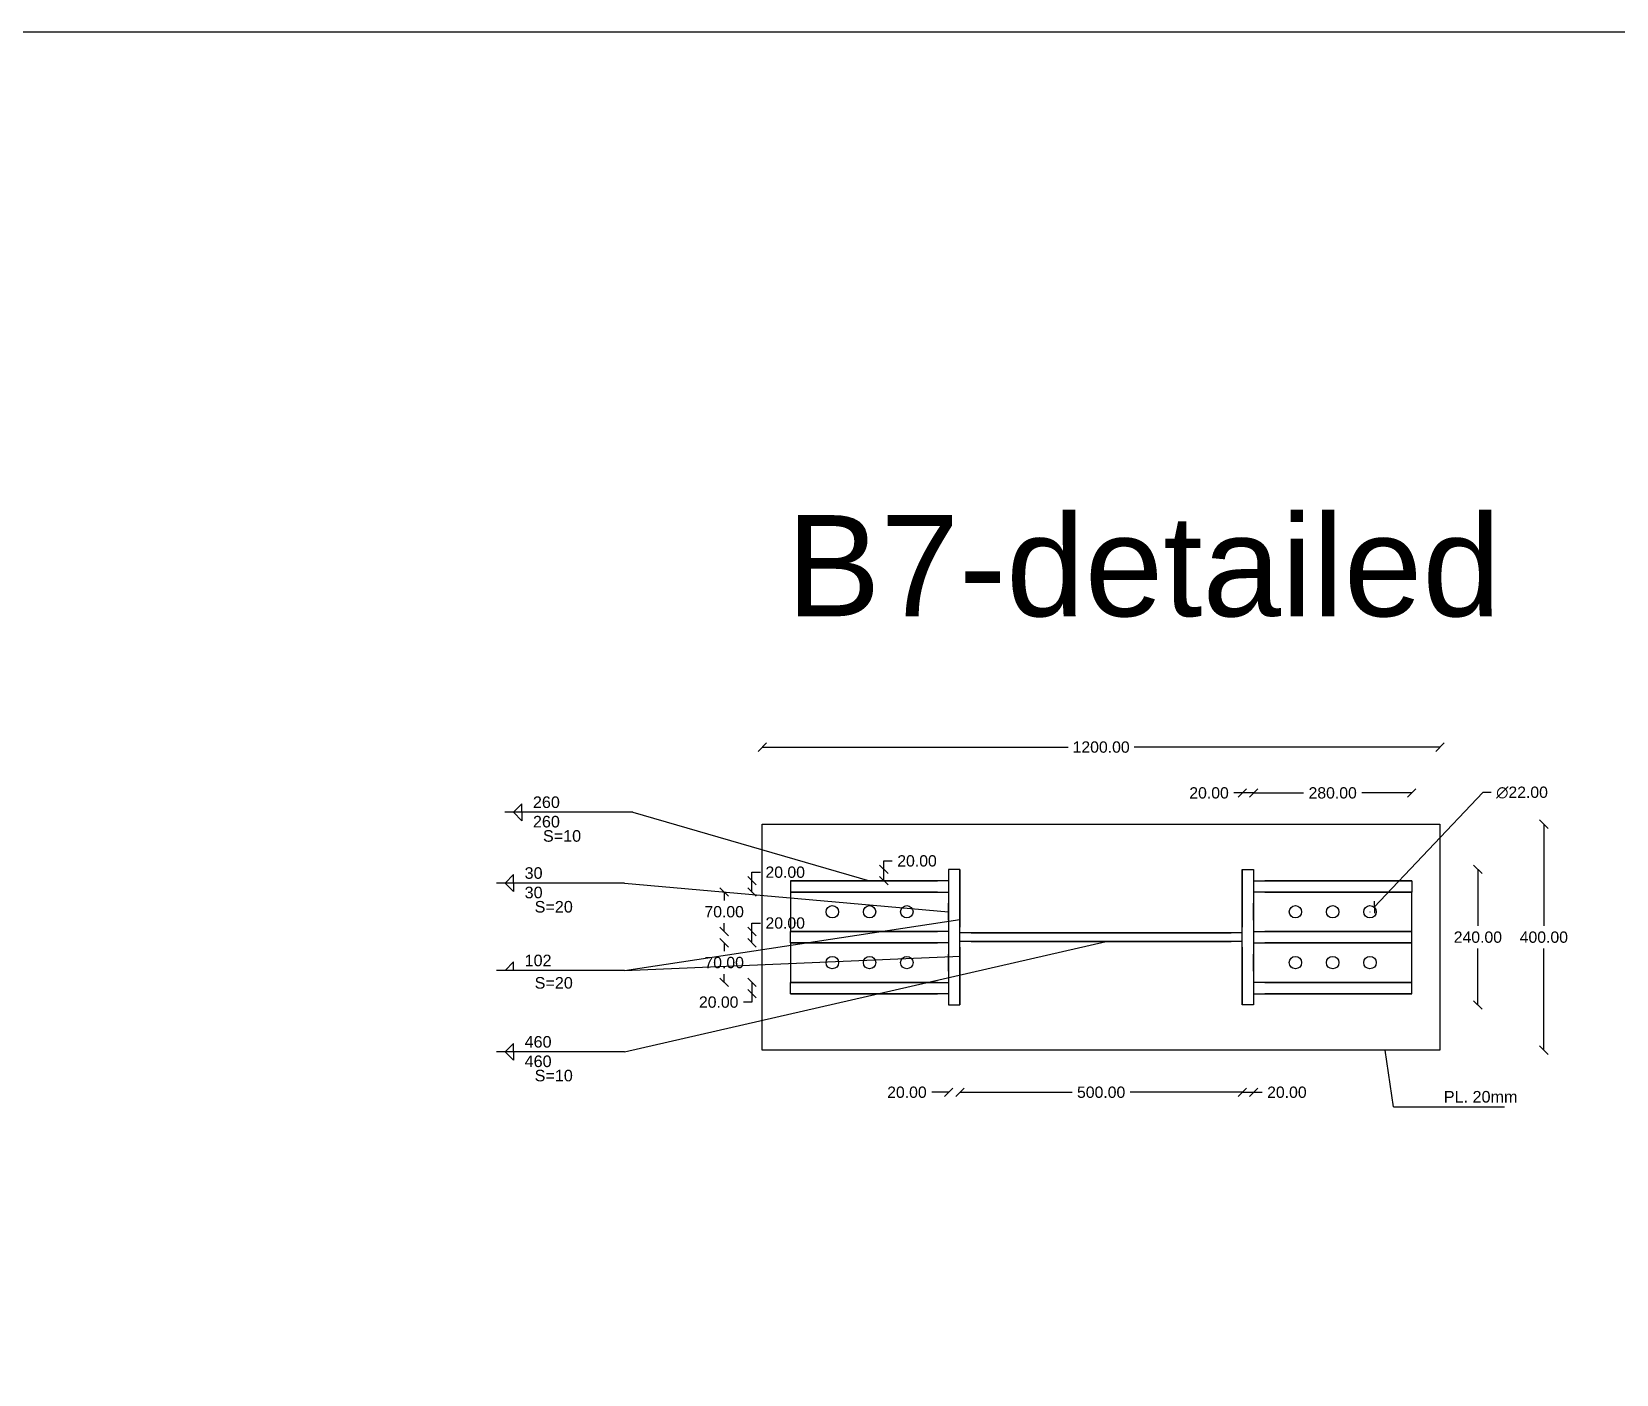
# Model space of a CAD drawing. Header units: inches. Extents: x -15 to 1885144, y -42615 to 866270.
# Drawn here: x 946380 to 949186, y 44841 to 47218 of the extents above; entities that cross this region are included whole.
import ezdxf

# ---------------------------------------------------------------- set-up
doc = ezdxf.new("R2010")
doc.units = ezdxf.units.IN
doc.header["$LTSCALE"] = 100
doc.header["$MEASUREMENT"] = 0
for name, color, linetype in [('bolt', 1, 'Continuous'), ('sections', 3, 'Continuous'), ('sections Dimensions', 6, 'Continuous'), ('text', 3, 'Continuous')]:
    doc.layers.add(name, color=color, linetype=linetype)
doc.layers.add('weld', color=2, linetype='Continuous', lineweight=35)
doc.styles.get("Standard").update_dxf_attribs({"font": 'arial.ttf'})
doc.dimstyles.new('connections', dxfattribs={"dimtxt": 20, "dimasz": 15, "dimexe": 0.0625, "dimexo": 0.0625, "dimgap": 10, "dimtad": 0, "dimtih": 1, "dimtoh": 1, "dimzin": 0, "dimdsep": 46, "dimtxsty": 'Standard', "dimblk": 'OBLIQUE', "dimcen": 0.09, "dimse1": 1, "dimse2": 1, "dimclrd": 256, "dimclre": 256, "dimclrt": 256, "dimadec": 0, "dimazin": 0, "dimtfac": 1, "dimtofl": 0, "dimtmove": 0, "dimatfit": 3, "dimfxl": 1, "dimtfillclr": 256, "dimtolj": 1, "dimtzin": 0, "dimlwe": -1, "dimarcsym": 0})

# ---------------------------------------------------------------- blocks, each defined once
blk = doc.blocks.new('_Oblique')
at = {"color": 0, "linetype": 'ByBlock', "lineweight": -2}
blk.add_line((-0.5, -0.5), (0.5, 0.5), dxfattribs=at)
blk = doc.blocks.new('*D652')
at = {"layer": 'Defpoints', "color": 0, "transparency": 16777216}
for p in [(948873.9, 45951.1), (947673.9, 45814.6), (948873.9, 45814.6)]:
    blk.add_point(p, dxfattribs=at)
at = {"layer": 'sections Dimensions', "lineweight": -2, "transparency": 16777216}
for p, q in [((947673.9, 45951.1), (948215.6, 45951.1)), ((948873.9, 45951.1), (948332.2, 45951.1))]:
    blk.add_line(p, q, dxfattribs=at)
at = {"layer": 'sections Dimensions', "lineweight": -2, "transparency": 16777216, "xscale": 15, "yscale": 15, "zscale": 15, "rotation": 180}
blk.add_blockref('_Oblique', (947673.9, 45951.1), dxfattribs=at)
at = {"layer": 'sections Dimensions', "lineweight": -2, "transparency": 16777216, "xscale": 15, "yscale": 15, "zscale": 15}
blk.add_blockref('_Oblique', (948873.9, 45951.1), dxfattribs=at)
at = {"layer": 'sections Dimensions', "transparency": 16777216, "insert": (948273.9, 45951.1), "char_height": 20, "attachment_point": 5}
blk.add_mtext('\\A1;1200.00', dxfattribs=at)
blk = doc.blocks.new('*D653')
at = {"layer": 'Defpoints', "color": 0, "transparency": 16777216}
for p in [(948873.9, 45814.6), (948873.9, 45414.6), (949057.8, 45414.6)]:
    blk.add_point(p, dxfattribs=at)
at = {"layer": 'sections Dimensions', "lineweight": -2, "transparency": 16777216}
for p, q in [((949057.8, 45814.6), (949057.8, 45634.8)), ((949057.8, 45414.6), (949057.8, 45594.4))]:
    blk.add_line(p, q, dxfattribs=at)
at = {"layer": 'sections Dimensions', "lineweight": -2, "transparency": 16777216, "xscale": 15, "yscale": 15, "zscale": 15}
for p, rotation in [((949057.8, 45814.6), 90), ((949057.8, 45414.6), 270)]:
    blk.add_blockref('_Oblique', p, dxfattribs=dict(at, rotation=rotation))
at = {"layer": 'sections Dimensions', "transparency": 16777216, "insert": (949057.8, 45614.6), "char_height": 20, "attachment_point": 5}
blk.add_mtext('\\A1;400.00', dxfattribs=at)
blk = doc.blocks.new('*D654')
at = {"layer": 'Defpoints', "color": 0, "transparency": 16777216}
for p in [(948823.9, 45870), (948543.9, 45714.6), (948823.9, 45714.6)]:
    blk.add_point(p, dxfattribs=at)
at = {"layer": 'sections Dimensions', "lineweight": -2, "transparency": 16777216}
for p, q in [((948543.9, 45870), (948632.3, 45870)), ((948823.9, 45870), (948735.6, 45870))]:
    blk.add_line(p, q, dxfattribs=at)
at = {"layer": 'sections Dimensions', "lineweight": -2, "transparency": 16777216, "xscale": 15, "yscale": 15, "zscale": 15, "rotation": 180}
blk.add_blockref('_Oblique', (948543.9, 45870), dxfattribs=at)
at = {"layer": 'sections Dimensions', "lineweight": -2, "transparency": 16777216, "xscale": 15, "yscale": 15, "zscale": 15}
blk.add_blockref('_Oblique', (948823.9, 45870), dxfattribs=at)
at = {"layer": 'sections Dimensions', "transparency": 16777216, "insert": (948683.9, 45870), "char_height": 20, "attachment_point": 5}
blk.add_mtext('\\A1;280.00', dxfattribs=at)
blk = doc.blocks.new('*D655')
at = {"layer": 'Defpoints', "color": 0, "transparency": 16777216}
for p in [(948523.9, 45870), (948523.9, 45734.6), (948543.9, 45734.6)]:
    blk.add_point(p, dxfattribs=at)
at = {"layer": 'sections Dimensions', "lineweight": -2, "transparency": 16777216}
for p, q in [((948523.9, 45870), (948508.9, 45870)), ((948543.9, 45870), (948523.9, 45870))]:
    blk.add_line(p, q, dxfattribs=at)
at = {"layer": 'sections Dimensions', "lineweight": -2, "transparency": 16777216, "xscale": 15, "yscale": 15, "zscale": 15, "rotation": 180}
blk.add_blockref('_Oblique', (948523.9, 45870), dxfattribs=at)
at = {"layer": 'sections Dimensions', "lineweight": -2, "transparency": 16777216, "xscale": 15, "yscale": 15, "zscale": 15}
blk.add_blockref('_Oblique', (948543.9, 45870), dxfattribs=at)
at = {"layer": 'sections Dimensions', "transparency": 16777216, "insert": (948465, 45870), "char_height": 20, "attachment_point": 5}
blk.add_mtext('\\A1;20.00', dxfattribs=at)
blk = doc.blocks.new('*D656')
at = {"layer": 'Defpoints', "color": 0, "transparency": 16777216}
for p in [(948757.5, 45667.6), (948742.3, 45651.6)]:
    blk.add_point(p, dxfattribs=at)
at = {"layer": 'sections Dimensions', "lineweight": -2, "transparency": 16777216}
for p, q in [((948949.6, 45870.6), (948757.5, 45667.6)), ((948964.6, 45870.6), (948949.6, 45870.6))]:
    blk.add_line(p, q, dxfattribs=at)
at = {"layer": 'sections Dimensions', "transparency": 16777216}
for p, q in [((948749.8, 45659.6), (948750, 45659.6)), ((948749.9, 45659.5), (948749.9, 45659.7))]:
    blk.add_line(p, q, dxfattribs=at)
at = {"layer": 'sections Dimensions', "lineweight": -2, "transparency": 16777216, "xscale": 15, "yscale": 15, "zscale": 15, "rotation": 226.5739302698463}
blk.add_blockref('_Oblique', (948757.5, 45667.6), dxfattribs=at)
at = {"layer": 'sections Dimensions', "transparency": 16777216, "insert": (949019.2, 45870.6), "char_height": 20, "attachment_point": 5}
blk.add_mtext('\\A1;∅22.00', dxfattribs=at)
blk = doc.blocks.new('*D657')
at = {"layer": 'Defpoints', "color": 0, "transparency": 16777216}
for p in [(948023.9, 45607.1), (948523.9, 45607.1), (948023.9, 45340)]:
    blk.add_point(p, dxfattribs=at)
at = {"layer": 'sections Dimensions', "lineweight": -2, "transparency": 16777216}
for p, q in [((948023.9, 45340), (948222.4, 45340)), ((948523.9, 45340), (948325.4, 45340))]:
    blk.add_line(p, q, dxfattribs=at)
at = {"layer": 'sections Dimensions', "lineweight": -2, "transparency": 16777216, "xscale": 15, "yscale": 15, "zscale": 15, "rotation": 180}
blk.add_blockref('_Oblique', (948023.9, 45340), dxfattribs=at)
at = {"layer": 'sections Dimensions', "lineweight": -2, "transparency": 16777216, "xscale": 15, "yscale": 15, "zscale": 15}
blk.add_blockref('_Oblique', (948523.9, 45340), dxfattribs=at)
at = {"layer": 'sections Dimensions', "transparency": 16777216, "insert": (948273.9, 45340), "char_height": 20, "attachment_point": 5}
blk.add_mtext('\\A1;500.00', dxfattribs=at)
blk = doc.blocks.new('*D658')
at = {"layer": 'Defpoints', "color": 0, "transparency": 16777216}
for p in [(948003.9, 45494.6), (948023.9, 45494.6), (948003.9, 45340)]:
    blk.add_point(p, dxfattribs=at)
at = {"layer": 'sections Dimensions', "lineweight": -2, "transparency": 16777216}
for p, q in [((948003.9, 45340), (947973.9, 45340)), ((948023.9, 45340), (948038.9, 45340))]:
    blk.add_line(p, q, dxfattribs=at)
at = {"layer": 'sections Dimensions', "lineweight": -2, "transparency": 16777216, "xscale": 15, "yscale": 15, "zscale": 15}
blk.add_blockref('_Oblique', (948003.9, 45340), dxfattribs=at)
at = {"layer": 'sections Dimensions', "lineweight": -2, "transparency": 16777216, "xscale": 15, "yscale": 15, "zscale": 15, "rotation": 180}
blk.add_blockref('_Oblique', (948023.9, 45340), dxfattribs=at)
at = {"layer": 'sections Dimensions', "transparency": 16777216, "insert": (947930, 45340), "char_height": 20, "attachment_point": 5}
blk.add_mtext('\\A1;20.00', dxfattribs=at)
blk = doc.blocks.new('*D659')
at = {"layer": 'Defpoints', "color": 0, "transparency": 16777216}
for p in [(948523.9, 45494.6), (948543.9, 45494.6), (948543.9, 45340)]:
    blk.add_point(p, dxfattribs=at)
at = {"layer": 'sections Dimensions', "lineweight": -2, "transparency": 16777216}
for p, q in [((948523.9, 45340), (948543.9, 45340)), ((948543.9, 45340), (948558.9, 45340))]:
    blk.add_line(p, q, dxfattribs=at)
at = {"layer": 'sections Dimensions', "lineweight": -2, "transparency": 16777216, "xscale": 15, "yscale": 15, "zscale": 15, "rotation": 180}
blk.add_blockref('_Oblique', (948523.9, 45340), dxfattribs=at)
at = {"layer": 'sections Dimensions', "lineweight": -2, "transparency": 16777216, "xscale": 15, "yscale": 15, "zscale": 15}
blk.add_blockref('_Oblique', (948543.9, 45340), dxfattribs=at)
at = {"layer": 'sections Dimensions', "transparency": 16777216, "insert": (948602.8, 45340), "char_height": 20, "attachment_point": 5}
blk.add_mtext('\\A1;20.00', dxfattribs=at)
blk = doc.blocks.new('*D660')
at = {"layer": 'Defpoints', "color": 0, "transparency": 16777216}
for p in [(947723.9, 45694.6), (947606.4, 45624.6), (947723.9, 45624.6)]:
    blk.add_point(p, dxfattribs=at)
at = {"layer": 'sections Dimensions', "lineweight": -2, "transparency": 16777216}
for p, q in [((947606.4, 45694.6), (947606.4, 45679.8)), ((947606.4, 45624.6), (947606.4, 45639.4))]:
    blk.add_line(p, q, dxfattribs=at)
at = {"layer": 'sections Dimensions', "lineweight": -2, "transparency": 16777216, "xscale": 15, "yscale": 15, "zscale": 15}
for p, rotation in [((947606.4, 45694.6), 90), ((947606.4, 45624.6), 270)]:
    blk.add_blockref('_Oblique', p, dxfattribs=dict(at, rotation=rotation))
at = {"layer": 'sections Dimensions', "transparency": 16777216, "insert": (947606.4, 45659.6), "char_height": 20, "attachment_point": 5}
blk.add_mtext('\\A1;70.00', dxfattribs=at)
blk = doc.blocks.new('*D661')
at = {"layer": 'Defpoints', "color": 0, "transparency": 16777216}
for p in [(947723.9, 45604.6), (947606.4, 45534.6), (947723.9, 45534.6)]:
    blk.add_point(p, dxfattribs=at)
at = {"layer": 'sections Dimensions', "lineweight": -2, "transparency": 16777216}
for p, q in [((947606.4, 45604.6), (947606.4, 45589.8)), ((947606.4, 45534.6), (947606.4, 45549.4))]:
    blk.add_line(p, q, dxfattribs=at)
at = {"layer": 'sections Dimensions', "lineweight": -2, "transparency": 16777216, "xscale": 15, "yscale": 15, "zscale": 15}
for p, rotation in [((947606.4, 45604.6), 90), ((947606.4, 45534.6), 270)]:
    blk.add_blockref('_Oblique', p, dxfattribs=dict(at, rotation=rotation))
at = {"layer": 'sections Dimensions', "transparency": 16777216, "insert": (947606.4, 45569.6), "char_height": 20, "attachment_point": 5}
blk.add_mtext('\\A1;70.00', dxfattribs=at)
blk = doc.blocks.new('*D662')
at = {"layer": 'Defpoints', "color": 0, "transparency": 16777216}
for p in [(947655.6, 45624.6), (947723.9, 45624.6), (947723.9, 45604.6)]:
    blk.add_point(p, dxfattribs=at)
at = {"layer": 'sections Dimensions', "lineweight": -2, "transparency": 16777216}
for p, q in [((947655.6, 45624.6), (947655.6, 45639.6)), ((947655.6, 45639.6), (947670.6, 45639.6)), ((947655.6, 45604.6), (947655.6, 45624.6))]:
    blk.add_line(p, q, dxfattribs=at)
at = {"layer": 'sections Dimensions', "lineweight": -2, "transparency": 16777216, "xscale": 15, "yscale": 15, "zscale": 15}
for p, rotation in [((947655.6, 45624.6), 90), ((947655.6, 45604.6), 270)]:
    blk.add_blockref('_Oblique', p, dxfattribs=dict(at, rotation=rotation))
at = {"layer": 'sections Dimensions', "transparency": 16777216, "insert": (947714.5, 45639.6), "char_height": 20, "attachment_point": 5}
blk.add_mtext('\\A1;20.00', dxfattribs=at)
blk = doc.blocks.new('*D663')
at = {"layer": 'Defpoints', "color": 0, "transparency": 16777216}
for p in [(947655.6, 45714.6), (947723.9, 45714.6), (947723.9, 45694.6)]:
    blk.add_point(p, dxfattribs=at)
at = {"layer": 'sections Dimensions', "lineweight": -2, "transparency": 16777216}
for p, q in [((947655.6, 45714.6), (947655.6, 45729.6)), ((947655.6, 45729.6), (947670.6, 45729.6)), ((947655.6, 45694.6), (947655.6, 45714.6))]:
    blk.add_line(p, q, dxfattribs=at)
at = {"layer": 'sections Dimensions', "lineweight": -2, "transparency": 16777216, "xscale": 15, "yscale": 15, "zscale": 15}
for p, rotation in [((947655.6, 45714.6), 90), ((947655.6, 45694.6), 270)]:
    blk.add_blockref('_Oblique', p, dxfattribs=dict(at, rotation=rotation))
at = {"layer": 'sections Dimensions', "transparency": 16777216, "insert": (947714.5, 45729.6), "char_height": 20, "attachment_point": 5}
blk.add_mtext('\\A1;20.00', dxfattribs=at)
blk = doc.blocks.new('*D664')
at = {"layer": 'Defpoints', "color": 0, "transparency": 16777216}
for p in [(947655.6, 45514.6), (947723.9, 45534.6), (947723.9, 45514.6)]:
    blk.add_point(p, dxfattribs=at)
at = {"layer": 'sections Dimensions', "lineweight": -2, "transparency": 16777216}
for p, q in [((947655.6, 45534.6), (947655.6, 45514.6)), ((947655.6, 45514.6), (947655.6, 45499.6)), ((947655.6, 45499.6), (947640.6, 45499.6))]:
    blk.add_line(p, q, dxfattribs=at)
at = {"layer": 'sections Dimensions', "lineweight": -2, "transparency": 16777216, "xscale": 15, "yscale": 15, "zscale": 15}
for p, rotation in [((947655.6, 45534.6), 90), ((947655.6, 45514.6), 270)]:
    blk.add_blockref('_Oblique', p, dxfattribs=dict(at, rotation=rotation))
at = {"layer": 'sections Dimensions', "transparency": 16777216, "insert": (947596.7, 45499.6), "char_height": 20, "attachment_point": 5}
blk.add_mtext('\\A1;20.00', dxfattribs=at)
blk = doc.blocks.new('*D665')
at = {"layer": 'Defpoints', "color": 0, "transparency": 16777216}
for p in [(947889, 45734.6), (948003.9, 45734.6), (948003.9, 45714.6)]:
    blk.add_point(p, dxfattribs=at)
at = {"layer": 'sections Dimensions', "lineweight": -2, "transparency": 16777216}
for p, q in [((947889, 45734.6), (947889, 45749.6)), ((947889, 45749.6), (947904, 45749.6)), ((947889, 45714.6), (947889, 45734.6))]:
    blk.add_line(p, q, dxfattribs=at)
at = {"layer": 'sections Dimensions', "lineweight": -2, "transparency": 16777216, "xscale": 15, "yscale": 15, "zscale": 15}
for p, rotation in [((947889, 45734.6), 90), ((947889, 45714.6), 270)]:
    blk.add_blockref('_Oblique', p, dxfattribs=dict(at, rotation=rotation))
at = {"layer": 'sections Dimensions', "transparency": 16777216, "insert": (947947.9, 45749.6), "char_height": 20, "attachment_point": 5}
blk.add_mtext('\\A1;20.00', dxfattribs=at)
blk = doc.blocks.new('*D666')
at = {"layer": 'Defpoints', "color": 0, "transparency": 16777216}
for p in [(948523.9, 45734.6), (948941, 45734.6), (948523.9, 45494.6)]:
    blk.add_point(p, dxfattribs=at)
at = {"layer": 'sections Dimensions', "lineweight": -2, "transparency": 16777216}
for p, q in [((948941, 45734.6), (948941, 45634.8)), ((948941, 45494.6), (948941, 45594.4))]:
    blk.add_line(p, q, dxfattribs=at)
at = {"layer": 'sections Dimensions', "lineweight": -2, "transparency": 16777216, "xscale": 15, "yscale": 15, "zscale": 15}
for p, rotation in [((948941, 45734.6), 90), ((948941, 45494.6), 270)]:
    blk.add_blockref('_Oblique', p, dxfattribs=dict(at, rotation=rotation))
at = {"layer": 'sections Dimensions', "transparency": 16777216, "insert": (948941, 45614.6), "char_height": 20, "attachment_point": 5}
blk.add_mtext('\\A1;240.00', dxfattribs=at)

msp = doc.modelspace()

# ---------------------------------------------------------------- linework, layer by layer
at = {"layer": 'bolt'}
for centre in [(947797.906, 45659.62), (947863.906, 45659.62), (947929.906, 45659.62), (948617.906, 45659.62), (948683.906, 45659.62), (948749.906, 45659.62), (947797.906, 45569.62), (947863.906, 45569.62), (947929.906, 45569.62), (948617.906, 45569.62), (948683.906, 45569.62), (948749.906, 45569.62)]:
    msp.add_circle(centre, 11, dxfattribs=at)
at = {"layer": 'sections'}
for p, q in [((947673.906, 45814.62), (948873.906, 45814.62)), ((947673.906, 45414.62), (947673.906, 45814.62)), ((948873.906, 45814.62), (948873.906, 45414.62)), ((948003.906, 45714.62), (947723.906, 45714.62)), ((947723.906, 45714.62), (947723.906, 45694.62)), ((948023.906, 45734.62), (948003.906, 45734.62)), ((948003.906, 45734.62), (948003.906, 45494.62)), ((948023.906, 45494.62), (948023.906, 45734.62)), ((948523.906, 45494.62), (948523.906, 45734.62)), ((948523.906, 45734.62), (948543.906, 45734.62)), ((948543.906, 45734.62), (948543.906, 45494.62)), ((948543.906, 45714.62), (948823.906, 45714.62)), ((948823.906, 45714.62), (948823.906, 45694.62)), ((947723.906, 45694.62), (948003.906, 45694.62)), ((947723.906, 45694.62), (947723.906, 45624.62)), ((948823.906, 45694.62), (948543.906, 45694.62)), ((948823.906, 45624.62), (948823.906, 45694.62)), ((948003.906, 45624.62), (947723.906, 45624.62)), ((947723.906, 45604.62), (947723.906, 45624.62)), ((948543.906, 45624.62), (948823.906, 45624.62)), ((948823.906, 45604.62), (948823.906, 45624.62)), ((948003.906, 45604.62), (947723.906, 45604.62)), ((947723.906, 45604.62), (947723.906, 45534.62)), ((948523.906, 45622.12), (948023.906, 45622.12)), ((948523.906, 45607.12), (948023.906, 45607.12)), ((948543.906, 45604.62), (948823.906, 45604.62)), ((948823.906, 45534.62), (948823.906, 45604.62)), ((947723.906, 45514.62), (947723.906, 45534.62)), ((947723.906, 45534.62), (948003.906, 45534.62)), ((948003.906, 45514.62), (947723.906, 45514.62)), ((948823.906, 45534.62), (948543.906, 45534.62)), ((948543.906, 45514.62), (948823.906, 45514.62)), ((948823.906, 45514.62), (948823.906, 45534.62)), ((948003.906, 45494.62), (948023.906, 45494.62)), ((948543.906, 45494.62), (948523.906, 45494.62)), ((948873.906, 45414.62), (947673.906, 45414.62))]:
    msp.add_line(p, q, dxfattribs=at)
msp.add_lwpolyline([(930129.126, 47217.725), (955759.855, 47217.725), (955759.855, 38877.268), (930129.126, 38877.268)], close=True, dxfattribs=at)
at = {"layer": 'sections Dimensions'}
for p, q in [((947248.11, 45850.895), (947233.11, 45835.895)), ((947248.11, 45835.895), (947248.11, 45850.895)), ((947233.11, 45835.895), (947218.11, 45835.895)), ((947248.11, 45835.895), (947233.11, 45835.895)), ((947248.11, 45820.895), (947233.11, 45835.895)), ((947444.498, 45835.895), (947248.11, 45835.895)), ((947248.11, 45835.895), (947248.11, 45820.895)), ((947218.424, 45710.489), (947203.424, 45710.489)), ((947233.424, 45725.489), (947218.424, 45710.489)), ((947233.424, 45710.489), (947218.424, 45710.489)), ((947233.424, 45695.489), (947218.424, 45710.489)), ((947233.424, 45710.489), (947233.424, 45725.489)), ((947429.813, 45710.489), (947233.424, 45710.489)), ((947233.424, 45710.489), (947233.424, 45695.489)), ((947233.424, 45570.734), (947218.424, 45555.734)), ((947233.424, 45555.734), (947233.424, 45570.734)), ((947218.424, 45555.734), (947203.424, 45555.734)), ((947233.424, 45555.734), (947218.424, 45555.734)), ((947429.813, 45555.734), (947233.424, 45555.734)), ((947218.424, 45411.651), (947203.424, 45411.651)), ((947233.424, 45426.651), (947218.424, 45411.651)), ((947233.424, 45411.651), (947218.424, 45411.651)), ((947233.424, 45396.651), (947218.424, 45411.651)), ((947233.424, 45411.651), (947233.424, 45426.651)), ((947429.813, 45411.651), (947233.424, 45411.651)), ((947233.424, 45411.651), (947233.424, 45396.651)), ((948791.66, 45314.396), (948776.845, 45414.62)), ((948791.66, 45314.396), (948988.048, 45314.396))]:
    msp.add_line(p, q, dxfattribs=at)
at = {"layer": 'sections Dimensions', "ltscale": 10}
for p, q in [((947444.498, 45835.895), (947863.906, 45714.62)), ((947429.813, 45710.489), (948003.906, 45659.62)), ((947429.813, 45555.734), (948023.906, 45645.692)), ((947429.813, 45411.651), (948282.573, 45607.12)), ((947429.813, 45555.734), (948025.017, 45581.172))]:
    msp.add_line(p, q, dxfattribs=at)
at = {"layer": 'weld', "ltscale": 10}
for p, q in [((947723.906, 45714.62), (947983.906, 45714.62)), ((948023.906, 45632.12), (948023.906, 45734.62)), ((948523.906, 45632.12), (948523.906, 45734.62)), ((948823.906, 45714.62), (948563.906, 45714.62)), ((947723.906, 45694.62), (947983.906, 45694.62)), ((948823.906, 45694.62), (948563.906, 45694.62)), ((948003.906, 45644.62), (948003.906, 45674.62)), ((948543.906, 45644.62), (948543.906, 45674.62)), ((947723.906, 45624.62), (947983.906, 45624.62)), ((948823.906, 45624.62), (948563.906, 45624.62)), ((947723.906, 45604.62), (947983.906, 45604.62)), ((948023.906, 45494.62), (948023.906, 45597.12)), ((948043.906, 45622.12), (948503.906, 45622.12)), ((948043.906, 45607.12), (948503.906, 45607.12)), ((948523.906, 45494.62), (948523.906, 45597.12)), ((948823.906, 45604.62), (948563.906, 45604.62)), ((948003.906, 45554.62), (948003.906, 45584.62)), ((948543.906, 45554.62), (948543.906, 45584.62)), ((947723.906, 45534.62), (947983.906, 45534.62)), ((947723.906, 45514.62), (947983.906, 45514.62)), ((948823.906, 45534.62), (948563.906, 45534.62)), ((948823.906, 45514.62), (948563.906, 45514.62))]:
    msp.add_line(p, q, dxfattribs=at)

# ---------------------------------------------------------------- texts
at = {"layer": 'sections Dimensions'}
for s, p in [('260', (947267.724, 45843.363)), ('260', (947267.78, 45808.92)), ('S=10', (947285.493, 45783.647)), ('30', (947253.039, 45717.958)), ('30', (947253.095, 45683.515)), ('S=20', (947270.808, 45658.241)), ('102', (947253.039, 45563.202)), ('S=20', (947270.808, 45523.541)), ('460', (947253.039, 45419.119)), ('460', (947253.095, 45384.676)), ('S=10', (947270.808, 45359.403)), ('PL. 20mm', (948880.712, 45321.865))]:
    msp.add_text(s, height=20.4789, dxfattribs=at).set_placement(p)
at = {"layer": 'text'}
msp.add_text('B7-detailed', height=179.05838, dxfattribs=at).set_placement((947716.514, 46182.802))

# ---------------------------------------------------------------- dimensions: what is measured, and where the dimension line sits
at = {"layer": 'sections Dimensions'}
for base, p1, p2, picture, middle in [((948873.906, 45951.101), (947673.906, 45814.62), (948873.906, 45814.62), '*D652', (948273.906, 45951.101)), ((948523.906, 45869.977), (948543.906, 45734.62), (948523.906, 45734.62), '*D655', (948465.025, 45869.977)), ((948823.906, 45869.977), (948543.906, 45714.62), (948823.906, 45714.62), '*D654', (948683.906, 45869.977)), ((948023.906, 45339.95), (948523.906, 45607.12), (948023.906, 45607.12), '*D657', (948273.906, 45339.95)), ((948003.906, 45339.95), (948023.906, 45494.62), (948003.906, 45494.62), '*D658', (947930.025, 45339.95)), ((948543.906, 45339.95), (948523.906, 45494.62), (948543.906, 45494.62), '*D659', (948602.787, 45339.95))]:
    dim = msp.add_linear_dim(base=base, p1=p1, p2=p2, dimstyle='connections', dxfattribs=at)
    dim.commit()
    dim.dimension.update_dxf_attribs({"geometry": picture, "text_midpoint": middle})
dim = msp.add_diameter_dim_2p(p1=(948742.344, 45651.631), p2=(948757.467, 45667.609), dimstyle='connections', dxfattribs=at)
dim.commit()
dim.dimension.update_dxf_attribs({"geometry": '*D656', "text_midpoint": (949019.199, 45870.607), "dimtype": 163})
for base, p1, p2, picture, middle in [((949057.803, 45414.62), (948873.906, 45814.62), (948873.906, 45414.62), '*D653', (949057.803, 45614.62)), ((947655.611, 45714.62), (947723.906, 45694.62), (947723.906, 45714.62), '*D663', (947714.492, 45729.62)), ((947889.008, 45734.62), (948003.906, 45714.62), (948003.906, 45734.62), '*D665', (947947.889, 45749.62)), ((948941.026, 45734.62), (948523.906, 45494.62), (948523.906, 45734.62), '*D666', (948941.026, 45614.62)), ((947606.441, 45624.62), (947723.906, 45694.62), (947723.906, 45624.62), '*D660', (947606.441, 45659.62)), ((947655.611, 45624.62), (947723.906, 45604.62), (947723.906, 45624.62), '*D662', (947714.492, 45639.62)), ((947606.441, 45534.62), (947723.906, 45604.62), (947723.906, 45534.62), '*D661', (947606.441, 45569.62)), ((947655.611, 45514.62), (947723.906, 45534.62), (947723.906, 45514.62), '*D664', (947596.729, 45499.62))]:
    dim = msp.add_linear_dim(base=base, p1=p1, p2=p2, angle=90, dimstyle='connections', dxfattribs=at)
    dim.commit()
    dim.dimension.update_dxf_attribs({"geometry": picture, "text_midpoint": middle})

doc.saveas('drawing.dxf')
